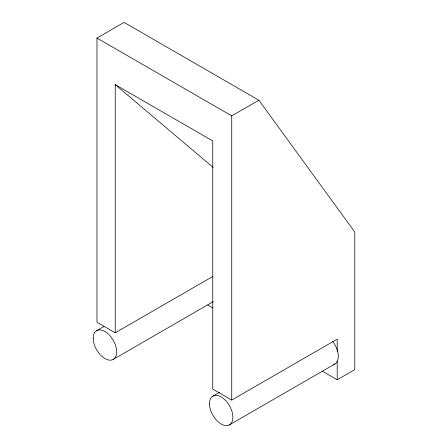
<?xml version="1.0" encoding="UTF-8"?>
<svg xmlns="http://www.w3.org/2000/svg" width="448" height="448" viewBox="0 0 448 448"><rect width="100%" height="100%" fill="white"/><g stroke="black" fill="none" stroke-linecap="round" stroke-linejoin="round"><path stroke-width="0.67" d="M212.822 276.455L115.226 332.802L96.958 322.252L96.958 38.063L124.09 22.4L258.866 100.212L354.788 232.075L354.788 369.617L337.21 379.77L322.375 371.207M96.958 38.063L231.734 115.875L258.866 100.212M96.645 330.708L103.919 326.508M113.221 359.414L213.237 301.666M212.89 396.144L219.559 392.291M115.226 332.802L115.226 84.638L212.75 140.941L212.75 389.105L231.734 400.064L337.21 339.17L337.21 351.383M229.466 424.85L334.942 363.955M207.738 305.015L213.041 308.078M115.226 84.638L213.242 167.49M337.21 361.329L337.21 379.77M231.734 115.875L231.734 400.064M332.511 341.264A16.576 9.57 60 0 1 336.801 348.695C338.324 352.99 339.282 358.086 336.801 362.225A16.576 9.57 60 0 1 333.788 364.454M93.212 338.296A16.576 9.57 60 0 0 110.79 360.164A16.576 9.57 60 0 0 110.79 336.722A16.576 9.57 60 0 0 93.212 338.296M209.457 403.732A16.576 9.57 60 0 0 227.035 425.6A16.576 9.57 60 0 0 227.035 402.158A16.576 9.57 60 0 0 209.457 403.732"/></g></svg>
